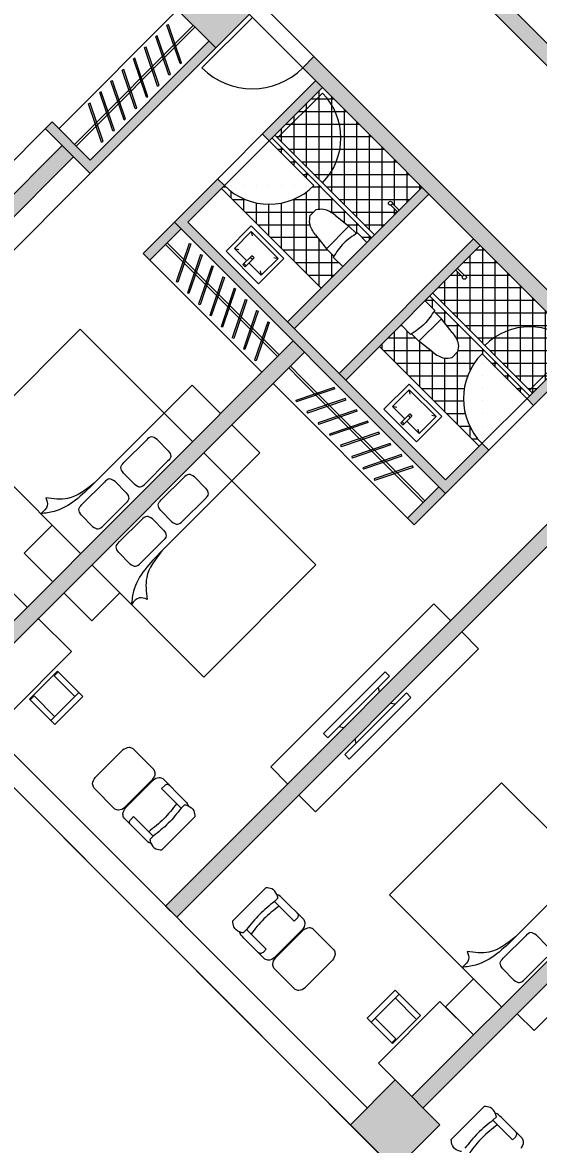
# Model space of a CAD drawing. Header units: metres. Extents: x -302 to 587, y -65 to 94.
# Drawn here: x 558.83 to 565.34, y 36.72 to 50.87 of the extents above; entities that cross this region are included whole.
import ezdxf

# ---------------------------------------------------------------- set-up
doc = ezdxf.new("R2010")
doc.units = ezdxf.units.M
doc.linetypes.add('ACAD_ISO03W100', pattern=[30, 12, -18])
doc.layers.get('0').update_dxf_attribs({"lineweight": 9})
for name, color, linetype, lineweight in [('fanghuo', 1, 'Continuous', 9), ('furniture', 3, 'Continuous', 5), ('glass', 5, 'Continuous', 5), ('hatch', 212, 'ACAD_ISO03W100', 5), ('ProfileEdges', 7, 'Continuous', 9), ('PUB_TEXT', 7, 'Continuous', 9), ('stair', 30, 'Continuous', 9), ('zhuwang', 2, 'Continuous', 13)]:
    doc.layers.add(name, color=color, linetype=linetype, lineweight=lineweight)
doc.dimstyles.new('myyyy', dxfattribs={"dimtxt": 1, "dimasz": 0.18, "dimexe": 0.18, "dimexo": 0.0625, "dimgap": 0.09, "dimtad": 0, "dimtoh": 1, "dimdec": 3, "dimrnd": 0.001, "dimzin": 0, "dimdsep": 46, "dimtxsty": 'Standard', "dimcen": 0.09, "dimadec": 0, "dimazin": 0, "dimtfac": 1, "dimtdec": 3, "dimtofl": 0, "dimtmove": 0, "dimatfit": 3, "dimfxl": 1, "dimtolj": 1, "dimtzin": 0, "dimarcsym": 0})

# ---------------------------------------------------------------- blocks, each defined once
blk = doc.blocks.new('*D136')
at = {"layer": 'Defpoints', "color": 0, "ltscale": 3, "transparency": 16777216}
for p in [(529.567, 68.96), (552.214, 68.96), (578.214, 26.14)]:
    blk.add_point(p, dxfattribs=at)
at = {"layer": 'PUB_TEXT', "color": 0, "lineweight": -2, "ltscale": 3, "transparency": 16777216}
for p, q in [((552.151, 68.96), (529.387, 68.96)), ((529.567, 68.78), (529.567, 50.056)), ((529.567, 26.32), (529.567, 45.043)), ((578.151, 26.14), (529.387, 26.14))]:
    blk.add_line(p, q, dxfattribs=at)
at = {"layer": 'PUB_TEXT', "color": 0, "ltscale": 3, "transparency": 16777216}
for points in [[(529.537, 68.78), (529.597, 68.78), (529.567, 68.96)], [(529.537, 26.32), (529.597, 26.32), (529.567, 26.14)]]:
    blk.add_solid(points, dxfattribs=at)
at = {"layer": 'PUB_TEXT', "color": 0, "ltscale": 3, "transparency": 16777216, "insert": (529.567, 47.55), "char_height": 1, "attachment_point": 5, "rotation": 90}
blk.add_mtext('\\A1;42.820', dxfattribs=at)
blk = doc.blocks.new('*D140')
at = {"layer": 'Defpoints', "color": 0, "ltscale": 3, "transparency": 16777216}
for p in [(543.814, 56.106), (586.614, 26.16), (586.614, 11.149)]:
    blk.add_point(p, dxfattribs=at)
at = {"layer": 'PUB_TEXT', "color": 0, "lineweight": -2, "ltscale": 3, "transparency": 16777216}
for p, q in [((543.814, 56.043), (543.814, 10.969)), ((586.614, 26.097), (586.614, 10.969)), ((543.994, 11.149), (562.79, 11.149)), ((586.434, 11.149), (567.637, 11.149))]:
    blk.add_line(p, q, dxfattribs=at)
at = {"layer": 'PUB_TEXT', "color": 0, "ltscale": 3, "transparency": 16777216}
for points in [[(543.994, 11.179), (543.994, 11.119), (543.814, 11.149)], [(586.434, 11.179), (586.434, 11.119), (586.614, 11.149)]]:
    blk.add_solid(points, dxfattribs=at)
at = {"layer": 'PUB_TEXT', "color": 0, "ltscale": 3, "transparency": 16777216, "insert": (565.214, 11.149), "char_height": 1, "attachment_point": 5}
blk.add_mtext('\\A1;42.800', dxfattribs=at)

msp = doc.modelspace()

# ---------------------------------------------------------------- hatches: boundary and pattern name
at = {"layer": 'hatch', "ltscale": 0.05}
h = msp.add_hatch(color=256, dxfattribs=at)
h.dxf.hatch_style = 1
h.paths.add_polyline_path([(568.6136, 51.9733), (564.1212, 56.4658), (565.2152, 57.5598), (567.2136, 57.5598), (567.2136, 57.7598), (561.4129, 57.7598), (561.0301, 57.377), (561.1715, 57.2356), (561.4958, 57.5598), (562.7443, 57.5598), (564.0292, 56.2749), (563.0807, 55.3264), (563.2221, 55.1849), (564.1706, 56.1335), (568.9082, 51.3959), (566.7869, 49.2745), (562.0493, 54.0121), (562.3736, 54.3364), (562.2322, 54.4778), (561.9079, 54.1536), (559.9987, 56.0628), (560.323, 56.387), (560.1815, 56.5284), (559.7159, 56.0628), (573.7166, 42.062), (574.1823, 42.5277), (574.0408, 42.6692), (573.7166, 42.3449), (571.8074, 44.2541), (572.1316, 44.5783), (571.9902, 44.7198), (571.666, 44.3955), (566.9283, 49.1331), (569.0497, 51.2544), (573.7873, 46.5168), (572.8388, 45.5683), (572.9802, 45.4269), (573.9287, 46.3754), (575.2136, 45.0905), (575.2136, 43.8419), (574.8894, 43.5177), (575.0308, 43.3763), (575.4136, 43.7591), (575.4136, 49.6533), (575.2136, 49.6533), (575.2136, 49.4533), (571.1336, 49.4533), (571.1336, 53.4798), (568.8136, 53.4798), (568.8136, 57.5598), (568.6136, 57.5598)])
h.paths.add_polyline_path([(568.8136, 53.2798), (570.9336, 53.2798), (570.9336, 49.6533), (568.8136, 51.7733)], flags=16)
h.paths.add_polyline_path([(571.3336, 49.2533), (575.2136, 49.2533), (575.2136, 47.5614), (574.1196, 46.4673)], flags=16)
h.paths.add_polyline_path([(563.909, 56.5365), (562.8857, 57.5598), (564.9323, 57.5598)], flags=16)
h.paths.add_polyline_path([(575.2136, 47.2785), (575.2136, 45.2319), (574.1903, 46.2552)], flags=16)
h = msp.add_hatch(color=256, dxfattribs=at)
h.dxf.hatch_style = 1
h.paths.add_polyline_path([(561.2682, 51.682), (560.7026, 51.1163), (561.2682, 50.5506), (561.8339, 51.1163)])
h = msp.add_hatch(color=256, dxfattribs=at)
h.dxf.hatch_style = 1
h.paths.add_polyline_path([(559.2035, 49.6172), (559.1186, 49.5324), (559.6843, 48.9667), (561.2682, 50.5506), (561.1834, 50.6355), (559.6843, 49.1364)])
h = msp.add_hatch(color=256, dxfattribs=at)
h.dxf.hatch_style = 1
h.paths.add_polyline_path([(562.5091, 50.4412), (562.3676, 50.2997), (566.0092, 46.6581), (566.1507, 46.7996)])
h = msp.add_hatch(color=256, dxfattribs=at)
h.dxf.hatch_style = 1
h.paths.add_polyline_path([(562.6151, 50.0522), (562.5303, 50.1371), (561.8585, 49.4653), (561.9434, 49.3805)])
h = msp.add_hatch(dxfattribs=at)
h.set_pattern_fill('NET', color=256, scale=0.05)
h.set_pattern_definition([(0, (469.70644, -297.11858), (0, 0.15875), []), (90, (469.70644, -297.11858), (-0.15875, 1e-17), [])])
edge = h.paths.add_edge_path()
edge.add_line((562.6682, 48.0193), (562.5303, 48.1926))
edge.add_spline(control_points=[(562.5303, 48.1926), (562.4961, 48.2397), (562.4418, 48.3146), (562.4573, 48.4035), (562.4631, 48.4365)], knot_values=[0, 0, 0, 0, 0.1647883, 0.2622216, 0.2622216, 0.2622216, 0.2622216], degree=3, periodic=0)
edge.add_line((562.4631, 48.4365), (562.5338, 48.5072))
edge.add_spline(control_points=[(562.5338, 48.5072), (562.5668, 48.513), (562.6557, 48.5285), (562.7306, 48.4742), (562.7778, 48.44)], knot_values=[0, 0, 0, 0, 0.0974334, 0.2622216, 0.2622216, 0.2622216, 0.2622216], degree=3, periodic=0)
edge.add_line((562.7778, 48.44), (562.951, 48.3022))
edge.add_line((562.951, 48.3022), (563.0442, 48.2089))
edge.add_spline(control_points=[(563.0442, 48.2089), (563.0485, 48.2117), (563.0528, 48.2145), (563.0571, 48.2173)], knot_values=[0, 0, 0, 0, 0.0151453, 0.0151453, 0.0151453, 0.0151453], degree=3, periodic=0)
edge.add_line((563.0571, 48.2173), (563.1773, 48.0971))
edge.add_line((563.1773, 48.0971), (563.2374, 48.1572))
edge.add_line((563.2374, 48.1572), (561.9787, 49.4159))
edge.add_line((561.9787, 49.4159), (561.9434, 49.3805))
edge.add_line((561.9434, 49.3805), (562.5091, 48.8148))
edge.add_arc((561.9434, 49.3805), 0.8, 225, 315, ccw=False)
edge.add_line((561.3777, 48.8148), (561.3423, 48.7795))
edge.add_line((561.3423, 48.7795), (562.601, 47.5208))
edge.add_line((562.601, 47.5208), (562.8732, 47.793))
edge.add_line((562.8732, 47.793), (562.753, 47.9132))
edge.add_spline(control_points=[(562.753, 47.9132), (562.7558, 47.9175), (562.7586, 47.9218), (562.7614, 47.9261)], knot_values=[0.4190205, 0.4190205, 0.4190205, 0.4190205, 0.4341659, 0.4341659, 0.4341659, 0.4341659], degree=3, periodic=0)
edge.add_line((562.7614, 47.9261), (562.6682, 48.0193))
h.paths.add_polyline_path([(563.8738, 48.7936), (562.6151, 50.0522), (562.0141, 49.4512), (562.0494, 49.4159), (562.6151, 49.9815, -0.4142136), (562.6151, 48.8502), (563.2727, 48.1926), (563.5626, 48.4825), (563.4778, 48.5673, -0.456412), (563.4493, 48.5921, -1.0735899), (563.499, 48.5885), (563.5839, 48.5037)])
h.paths.add_polyline_path([(562.6151, 49.9815), (562.0494, 49.4159), (562.6151, 48.8502, 0.4142136)], flags=17)
h.paths.add_polyline_path([(564.6092, 48.0582), (564.3192, 47.7683), (564.4041, 47.6834, -0.456412), (564.4326, 47.6587, -1.0735899), (564.3829, 47.6622), (564.298, 47.7471), (564.0081, 47.4572), (564.6657, 46.7996, -0.4142136), (565.7971, 46.7996), (565.2314, 46.2339), (565.2668, 46.1985), (565.8678, 46.7996)])
h.paths.add_polyline_path([(565.7971, 46.7996, 0.4142136), (564.6657, 46.7996), (565.2314, 46.2339)], flags=17)
edge = h.paths.add_edge_path()
edge.add_line((564.6304, 46.6935), (565.1961, 46.1278))
edge.add_line((565.1961, 46.1278), (565.2314, 46.1632))
edge.add_line((565.2314, 46.1632), (563.9728, 47.4218))
edge.add_line((563.9728, 47.4218), (563.9127, 47.3617))
edge.add_line((563.9127, 47.3617), (564.0329, 47.2415))
edge.add_spline(control_points=[(564.0329, 47.2415), (564.0301, 47.2372), (564.0273, 47.2329), (564.0245, 47.2287)], knot_values=[0, 0, 0, 0, 0.0151453, 0.0151453, 0.0151453, 0.0151453], degree=3, periodic=0)
edge.add_line((564.0245, 47.2287), (564.1177, 47.1354))
edge.add_line((564.1177, 47.1354), (564.2556, 46.9622))
edge.add_spline(control_points=[(564.2556, 46.9622), (564.2897, 46.9151), (564.3441, 46.8401), (564.3285, 46.7513), (564.3228, 46.7182)], knot_values=[0, 0, 0, 0, 0.1647883, 0.2622216, 0.2622216, 0.2622216, 0.2622216], degree=3, periodic=0)
edge.add_line((564.3228, 46.7182), (564.2521, 46.6475))
edge.add_spline(control_points=[(564.2521, 46.6475), (564.2191, 46.6418), (564.1302, 46.6262), (564.0552, 46.6806), (564.0081, 46.7147)], knot_values=[0, 0, 0, 0, 0.0974334, 0.2622216, 0.2622216, 0.2622216, 0.2622216], degree=3, periodic=0)
edge.add_line((564.0081, 46.7147), (563.8349, 46.8526))
edge.add_line((563.8349, 46.8526), (563.7416, 46.9458))
edge.add_spline(control_points=[(563.7416, 46.9458), (563.7374, 46.943), (563.7331, 46.9402), (563.7288, 46.9374)], knot_values=[0.4190205, 0.4190205, 0.4190205, 0.4190205, 0.4341659, 0.4341659, 0.4341659, 0.4341659], degree=3, periodic=0)
edge.add_line((563.7288, 46.9374), (563.6086, 47.0576))
edge.add_line((563.6086, 47.0576), (563.3364, 46.7854))
edge.add_line((563.3364, 46.7854), (564.595, 45.5268))
edge.add_line((564.595, 45.5268), (564.6304, 45.5621))
edge.add_arc((565.1961, 46.1278), 0.8, 135, 225, ccw=False)
h = msp.add_hatch(color=256, dxfattribs=at)
h.dxf.hatch_style = 1
h.paths.add_polyline_path([(559.4722, 49.1788), (559.3308, 49.3202), (555.5407, 45.5301), (555.6821, 45.3887)])
h = msp.add_hatch(color=256, dxfattribs=at)
h.dxf.hatch_style = 1
h.paths.add_polyline_path([(561.3777, 48.8148), (561.2928, 48.8997), (560.7484, 48.3552), (564.1708, 44.9328), (564.7152, 45.4773), (564.6304, 45.5621), (564.1708, 45.1025), (560.9181, 48.3552)])
h = msp.add_hatch(color=256, dxfattribs=at)
h.dxf.hatch_style = 1
h.paths.add_polyline_path([(563.9586, 48.7087), (563.8738, 48.7936), (562.1767, 47.0965), (562.2616, 47.0117)])
h = msp.add_hatch(color=256, dxfattribs=at)
h.dxf.hatch_style = 1
h.paths.add_polyline_path([(560.8332, 48.2703), (560.7484, 48.3552), (560.3524, 47.9592), (560.4372, 47.8744)])
h = msp.add_hatch(color=256, dxfattribs=at)
h.dxf.hatch_style = 1
h.paths.add_polyline_path([(564.6092, 48.0582), (564.5243, 48.1431), (562.8273, 46.446), (562.9121, 46.3611)])
h = msp.add_hatch(color=256, dxfattribs=at)
h.dxf.hatch_style = 1
h.paths.add_polyline_path([(562.3888, 46.7147), (562.2474, 46.8561), (557.8775, 42.4862), (558.0189, 42.3448)])
h = msp.add_hatch(color=256, dxfattribs=at)
h.dxf.hatch_style = 1
h.paths.add_polyline_path([(565.9527, 46.7147), (565.8678, 46.7996), (565.1961, 46.1278), (565.2809, 46.043)])
h = msp.add_hatch(color=256, dxfattribs=at)
h.dxf.hatch_style = 1
h.paths.add_polyline_path([(566.9285, 45.7389), (566.7871, 45.8803), (560.6352, 39.7285), (560.7766, 39.5871)])
h = msp.add_hatch(color=256, dxfattribs=at)
h.dxf.hatch_style = 1
h.paths.add_polyline_path([(564.1708, 44.9328), (564.0859, 45.0176), (563.6899, 44.6217), (563.7748, 44.5368)])
h = msp.add_hatch(color=256, dxfattribs=at)
h.dxf.hatch_style = 1
h.paths.add_polyline_path([(567.48, 40.775), (567.3386, 40.9164), (563.7465, 37.3243), (563.8879, 37.1829)])
h = msp.add_hatch(color=256, dxfattribs=at)
h.dxf.hatch_style = 1
h.paths.add_polyline_path([(564.1, 36.9708), (563.5344, 37.5365), (562.9687, 36.9708), (563.5344, 36.4051)])

# ---------------------------------------------------------------- linework, layer by layer
at = {"ltscale": 0.05}
for p, q in [((561.1834, 50.6355), (559.6843, 49.1364)), ((561.2682, 50.5506), (559.6843, 48.9667)), ((562.3676, 50.2997), (562.5091, 50.4412)), ((560.7484, 48.3552), (562.5303, 50.1371)), ((560.9181, 48.3552), (562.6151, 50.0522)), ((559.6843, 49.1364), (559.2035, 49.6172)), ((559.6843, 48.9667), (559.1186, 49.5324)), ((561.9434, 49.3805), (561.8585, 49.4653)), ((561.9787, 49.4159), (563.2374, 48.1572)), ((562.0141, 49.4512), (563.2727, 48.1926)), ((555.5407, 45.5301), (559.3308, 49.3202)), ((559.4722, 49.1788), (555.6821, 45.3887)), ((559.6843, 48.9667), (557.0822, 46.3645)), ((561.3777, 48.8148), (561.2928, 48.8997)), ((562.1767, 47.0965), (563.8738, 48.7936)), ((562.2616, 47.0117), (563.9586, 48.7087)), ((560.7484, 48.3552), (560.3524, 47.9592)), ((560.8332, 48.2703), (560.4372, 47.8744)), ((564.1708, 44.9328), (560.7484, 48.3552)), ((564.1708, 45.1025), (560.9181, 48.3552)), ((562.8273, 46.446), (564.5243, 48.1431)), ((562.9121, 46.3611), (564.6092, 48.0582)), ((565.2314, 46.1632), (563.9728, 47.4218)), ((565.2668, 46.1985), (564.0081, 47.4572)), ((562.2474, 46.8561), (557.8775, 42.4862)), ((562.3888, 46.7147), (558.0189, 42.3448)), ((564.1708, 45.1025), (565.8678, 46.7996)), ((564.1708, 44.9328), (565.9527, 46.7147)), ((565.1961, 46.1278), (565.2809, 46.043)), ((566.7871, 45.8803), (560.6352, 39.7285)), ((566.9285, 45.7389), (560.7766, 39.5871)), ((564.6304, 45.5621), (564.7152, 45.4773)), ((564.0859, 45.0176), (563.6899, 44.6217)), ((564.1708, 44.9328), (563.7748, 44.5368)), ((567.3386, 40.9164), (563.7465, 37.3243)), ((563.8879, 37.1829), (567.48, 40.775)), ((560.7766, 39.5871), (560.6352, 39.7285))]:
    msp.add_line(p, q, dxfattribs=at)
msp.add_line((562.9687, 36.9708), (555.3285, 44.6109))
at = {"layer": 'fanghuo', "ltscale": 3}
msp.add_line((543.8136, 56.1258), (573.7796, 26.1598), dxfattribs=at)
at = {"layer": 'furniture', "ltscale": 0.05}
for p, q in [((560.7874, 51.0314), (559.2883, 49.5324)), ((560.9854, 50.8334), (559.4863, 49.3344)), ((561.0066, 50.8122), (559.5075, 49.3132)), ((560.6727, 50.8442), (560.6537, 50.8379)), ((560.8187, 50.3527), (560.6537, 50.8379)), ((560.8377, 50.3591), (560.6727, 50.8442)), ((560.5312, 50.7028), (560.5123, 50.6965)), ((560.6773, 50.2113), (560.5123, 50.6965)), ((560.6963, 50.2177), (560.5312, 50.7028)), ((560.3898, 50.5614), (560.3708, 50.5551)), ((560.5359, 50.0699), (560.3708, 50.5551)), ((560.5549, 50.0762), (560.3898, 50.5614)), ((560.2484, 50.42), (560.2294, 50.4137)), ((560.3945, 49.9285), (560.2294, 50.4137)), ((560.4135, 49.9348), (560.2484, 50.42)), ((560.107, 50.2786), (560.088, 50.2722)), ((560.2531, 49.7871), (560.088, 50.2722)), ((560.272, 49.7934), (560.107, 50.2786)), ((560.8187, 50.3527), (560.8377, 50.3591)), ((559.9655, 50.1371), (559.9466, 50.1308)), ((560.1116, 49.6456), (559.9466, 50.1308)), ((560.1306, 49.652), (559.9655, 50.1371)), ((560.6773, 50.2113), (560.6963, 50.2177)), ((559.8241, 49.9957), (559.8052, 49.9894)), ((559.9702, 49.5042), (559.8052, 49.9894)), ((559.9892, 49.5105), (559.8241, 49.9957)), ((560.5359, 50.0699), (560.5549, 50.0762)), ((559.6827, 49.8543), (559.6637, 49.848)), ((559.8288, 49.3628), (559.6637, 49.848)), ((559.8478, 49.3691), (559.6827, 49.8543)), ((560.3945, 49.9285), (560.4135, 49.9348)), ((560.2531, 49.7871), (560.272, 49.7934)), ((559.2035, 49.6172), (556.5165, 46.9302)), ((560.1116, 49.6456), (560.1306, 49.652)), ((559.9702, 49.5042), (559.9892, 49.5105)), ((559.8288, 49.3628), (559.8478, 49.3691)), ((561.3423, 48.7795), (562.601, 47.5208)), ((563.5626, 48.4825), (563.4778, 48.5673)), ((563.5839, 48.5037), (563.499, 48.5885)), ((562.4631, 48.4365), (562.5338, 48.5072)), ((562.7778, 48.44), (562.951, 48.3022)), ((561.7171, 48.3057), (561.3989, 47.9875)), ((561.7171, 48.3057), (562.1272, 47.8956)), ((562.6682, 48.0193), (562.951, 48.3022)), ((562.951, 48.3022), (563.0442, 48.2089)), ((561.7171, 48.235), (561.505, 48.0229)), ((561.7171, 48.235), (562.0565, 47.8956)), ((561.7171, 48.235), (561.7298, 48.1798)), ((562.5303, 48.1926), (562.6682, 48.0193)), ((563.0571, 48.2173), (563.1773, 48.0971)), ((562.0494, 46.6581), (560.6352, 48.0723)), ((562.0706, 46.6793), (560.6564, 48.0936)), ((560.9353, 48.0864), (560.7702, 47.6012)), ((560.9542, 48.08), (560.7892, 47.5949)), ((560.9353, 48.0864), (560.9542, 48.08)), ((561.3989, 47.9875), (561.809, 47.5774)), ((561.505, 48.0229), (561.6605, 47.8673)), ((561.505, 48.0229), (561.5601, 48.0101)), ((562.6682, 48.0193), (562.7614, 47.9261)), ((561.8514, 46.4601), (560.3524, 47.9592)), ((561.0767, 47.9449), (560.9116, 47.4598)), ((561.0957, 47.9386), (560.9306, 47.4534)), ((561.0767, 47.9449), (561.0957, 47.9386)), ((561.7242, 47.9309), (561.611, 47.8178)), ((561.7525, 47.9026), (561.6393, 47.7895)), ((561.6888, 47.839), (561.8444, 47.6834)), ((561.7312, 47.8814), (561.703, 47.9097)), ((561.7525, 47.9026), (561.7242, 47.9309)), ((561.809, 47.5774), (562.1272, 47.8956)), ((562.0565, 47.8956), (561.8444, 47.6834)), ((562.0014, 47.9083), (562.0565, 47.8956)), ((562.753, 47.9132), (562.8732, 47.793)), ((561.2181, 47.8035), (561.053, 47.3183)), ((561.2371, 47.7972), (561.072, 47.312)), ((561.2181, 47.8035), (561.2371, 47.7972)), ((561.6393, 47.7895), (561.611, 47.8178)), ((561.6535, 47.8036), (561.6252, 47.8319)), ((561.8316, 47.7386), (561.8444, 47.6834)), ((564.298, 47.7471), (564.3829, 47.6622)), ((564.3192, 47.7683), (564.4041, 47.6834)), ((560.7892, 47.5949), (560.7702, 47.6012)), ((561.3595, 47.6621), (561.1945, 47.1769)), ((561.3785, 47.6558), (561.2134, 47.1706)), ((561.3595, 47.6621), (561.3785, 47.6558)), ((560.9306, 47.4534), (560.9116, 47.4598)), ((561.5009, 47.5207), (561.3359, 47.0355)), ((561.5199, 47.5143), (561.3549, 47.0292)), ((561.5009, 47.5207), (561.5199, 47.5143)), ((561.072, 47.312), (561.053, 47.3183)), ((561.6424, 47.3792), (561.4773, 46.8941)), ((561.6613, 47.3729), (561.4963, 46.8878)), ((561.6424, 47.3792), (561.6613, 47.3729)), ((564.0329, 47.2415), (563.9127, 47.3617)), ((561.2134, 47.1706), (561.1945, 47.1769)), ((561.7838, 47.2378), (561.6187, 46.7527)), ((561.8028, 47.2315), (561.6377, 46.7463)), ((561.7838, 47.2378), (561.8028, 47.2315)), ((563.8349, 46.8526), (564.1177, 47.1354)), ((564.1177, 47.1354), (564.0245, 47.2287)), ((564.2556, 46.9622), (564.1177, 47.1354)), ((559.559, 47.006), (558.1448, 45.5917)), ((559.559, 47.006), (560.9732, 45.5917)), ((561.3549, 47.0292), (561.3359, 47.0355)), ((561.9252, 47.0964), (561.7601, 46.6112)), ((561.9442, 47.0901), (561.7791, 46.6049)), ((561.9252, 47.0964), (561.9442, 47.0901)), ((563.7288, 46.9374), (563.6086, 47.0576)), ((561.4963, 46.8878), (561.4773, 46.8941)), ((563.8349, 46.8526), (563.7416, 46.9458)), ((564.0081, 46.7147), (563.8349, 46.8526)), ((561.6377, 46.7463), (561.6187, 46.7527)), ((564.595, 45.5268), (563.3364, 46.7854)), ((564.2521, 46.6475), (564.3228, 46.7182)), ((561.7791, 46.6049), (561.7601, 46.6112)), ((562.3323, 46.3753), (562.1909, 46.5167)), ((562.3535, 46.3965), (562.2121, 46.5379)), ((560.9732, 46.2988), (560.2661, 45.5917)), ((560.9732, 46.2988), (561.3267, 45.9453)), ((561.9929, 46.3187), (563.7748, 44.5368)), ((562.3323, 46.3753), (563.7465, 44.9611)), ((562.3535, 46.3965), (563.7677, 44.9823)), ((563.3929, 45.9935), (563.7111, 46.3117)), ((564.1213, 45.9015), (563.7111, 46.3117)), ((562.7642, 46.27), (562.2791, 46.105)), ((562.7706, 46.2511), (562.2854, 46.086)), ((562.7706, 46.2511), (562.7642, 46.27)), ((563.7111, 46.2409), (563.499, 46.0288)), ((564.0505, 45.9015), (563.7111, 46.2409)), ((563.7239, 46.1858), (563.7111, 46.2409)), ((562.2791, 46.105), (562.2854, 46.086)), ((562.9056, 46.1286), (562.4205, 45.9636)), ((562.912, 46.1096), (562.4268, 45.9446)), ((562.912, 46.1096), (562.9056, 46.1286)), ((563.6546, 45.8732), (563.499, 46.0288)), ((563.5542, 46.0161), (563.499, 46.0288)), ((562.4205, 45.9636), (562.4268, 45.9446)), ((563.0471, 45.9872), (562.5619, 45.8221)), ((563.0534, 45.9682), (562.5682, 45.8032)), ((563.0534, 45.9682), (563.0471, 45.9872)), ((563.8031, 45.5833), (563.3929, 45.9935)), ((563.7182, 45.9369), (563.6051, 45.8237)), ((563.7465, 45.9086), (563.6334, 45.7955)), ((563.697, 45.9157), (563.7253, 45.8874)), ((563.7182, 45.9369), (563.7465, 45.9086)), ((564.1213, 45.9015), (563.8031, 45.5833)), ((564.0505, 45.9015), (563.8384, 45.6894)), ((564.0505, 45.9015), (563.9954, 45.9143)), ((561.8266, 45.4454), (561.4731, 45.7989)), ((562.5619, 45.8221), (562.5682, 45.8032)), ((563.1885, 45.8458), (562.7033, 45.6807)), ((563.1948, 45.8268), (562.7096, 45.6617)), ((563.1948, 45.8268), (563.1885, 45.8458)), ((563.6051, 45.8237), (563.6334, 45.7955)), ((563.6192, 45.8379), (563.6475, 45.8096)), ((563.8384, 45.6894), (563.6829, 45.845)), ((563.8384, 45.6894), (563.8257, 45.7446)), ((558.1448, 45.5917), (559.559, 44.1775)), ((560.2661, 45.5917), (559.7357, 45.0614)), ((560.1105, 45.323), (560.3934, 45.6059)), ((560.5277, 45.613), (560.6691, 45.4715)), ((562.7033, 45.6807), (562.7096, 45.6617)), ((563.3299, 45.7044), (562.8447, 45.5393)), ((563.3362, 45.6854), (562.8511, 45.5203)), ((563.3362, 45.6854), (563.3299, 45.7044)), ((562.5337, 44.0312), (561.1195, 45.4454)), ((561.8266, 45.4454), (561.1195, 44.7383)), ((562.8447, 45.5393), (562.8511, 45.5203)), ((563.4713, 45.5629), (562.9862, 45.3979)), ((563.4777, 45.544), (562.9925, 45.3789)), ((563.4777, 45.544), (563.4713, 45.5629)), ((560.6621, 45.3372), (560.3792, 45.0543)), ((562.9862, 45.3979), (562.9925, 45.3789)), ((563.6128, 45.4215), (563.1276, 45.2564)), ((563.6191, 45.4025), (563.1339, 45.2375)), ((563.6191, 45.4025), (563.6128, 45.4215)), ((560.2449, 45.0473), (560.1034, 45.1887)), ((563.1276, 45.2564), (563.1339, 45.2375)), ((563.7542, 45.2801), (563.269, 45.115)), ((563.7605, 45.2611), (563.2753, 45.0961)), ((563.7605, 45.2611), (563.7542, 45.2801)), ((559.5802, 44.7927), (559.863, 45.0756)), ((559.9974, 45.0826), (560.1388, 44.9412)), ((560.865, 45.1343), (560.5821, 44.8514)), ((561.1407, 44.9999), (560.9993, 45.1413)), ((563.269, 45.115), (563.2753, 45.0961)), ((560.8508, 44.5827), (561.1337, 44.8656)), ((563.8879, 44.8197), (563.7465, 44.9611)), ((563.9091, 44.8409), (563.7677, 44.9823)), ((560.1317, 44.8069), (559.8489, 44.524)), ((561.1195, 44.7383), (560.5892, 44.208)), ((559.7145, 44.5169), (559.5731, 44.6584)), ((560.3346, 44.6039), (560.0518, 44.3211)), ((560.6104, 44.4696), (560.469, 44.611)), ((560.5751, 44.7171), (560.7165, 44.5756)), ((559.2054, 44.5311), (558.8519, 44.1775)), ((560.3205, 44.0524), (560.6033, 44.3352)), ((558.8519, 44.1775), (559.2054, 43.824)), ((560.0447, 44.1867), (560.1862, 44.0453)), ((561.1195, 42.617), (559.7053, 44.0312)), ((562.5337, 44.0312), (561.1195, 42.617)), ((558.4644, 43.9216), (558.8887, 43.4974)), ((559.7053, 43.3241), (559.3518, 43.6776)), ((560.0589, 43.6776), (559.7053, 43.3241)), ((564.0223, 43.5398), (561.9646, 41.4821)), ((564.0223, 43.5398), (564.2344, 43.3277)), ((559.4494, 42.9366), (559.0252, 43.3609)), ((564.5879, 42.9741), (564.3758, 43.1862)), ((559.4494, 42.9366), (558.6716, 42.1588)), ((564.5879, 42.9741), (562.5303, 40.9164)), ((559.2726, 42.6891), (558.9191, 42.3356)), ((559.2797, 42.6821), (559.2302, 42.6326)), ((559.4918, 42.3709), (559.2302, 42.6326)), ((559.5908, 42.3709), (559.2726, 42.6891)), ((563.4071, 42.6842), (562.6293, 41.9064)), ((563.4636, 42.6276), (562.6858, 41.8498)), ((563.4071, 42.6842), (563.4636, 42.6276)), ((563.3216, 42.4869), (563.3329, 42.4261)), ((559.2373, 42.0174), (558.9191, 42.3356)), ((558.9262, 42.3285), (558.9757, 42.378)), ((559.2373, 42.1164), (558.9757, 42.378)), ((559.5413, 42.4204), (559.1878, 42.0669)), ((559.5908, 42.3709), (559.2373, 42.0174)), ((563.6758, 42.4155), (562.898, 41.6377)), ((563.7323, 42.3589), (562.9545, 41.5811)), ((563.7323, 42.3589), (563.6758, 42.4155)), ((563.535, 42.2734), (563.4743, 42.2847)), ((562.6293, 41.9064), (562.6858, 41.8498)), ((562.8266, 41.9919), (562.8873, 41.9806)), ((563.04, 41.7784), (563.0287, 41.8392)), ((559.7482, 41.3493), (560.0933, 41.6943)), ((560.2248, 41.7127), (560.4865, 41.4511)), ((562.9545, 41.5811), (562.898, 41.6377)), ((561.9646, 41.4821), (562.1767, 41.27)), ((560.6067, 41.3309), (560.8683, 41.0693)), ((559.9915, 40.9561), (559.7298, 41.2178)), ((560.123, 40.9745), (560.468, 41.3196)), ((560.1301, 40.9675), (560.4751, 41.3125)), ((560.5854, 41.2107), (560.6208, 41.2461)), ((560.5854, 41.2107), (560.8329, 40.9632)), ((564.8779, 41.2841), (563.4636, 39.8699)), ((564.8779, 41.2841), (566.2921, 39.8699)), ((562.5303, 40.9164), (562.3181, 41.1286)), ((560.8754, 41.0056), (560.8329, 40.9632)), ((560.3733, 40.5743), (560.1117, 40.8359)), ((560.1965, 40.8218), (560.2319, 40.8571)), ((560.4794, 40.6097), (560.2319, 40.8571)), ((561.0059, 40.8534), (560.5892, 40.4367)), ((567.777, 40.6477), (565.288, 38.1587)), ((560.4794, 40.6097), (560.4369, 40.5672)), ((561.9015, 39.9578), (561.4848, 39.5411)), ((562.0538, 39.8272), (562.0114, 39.7848)), ((562.2589, 39.5373), (562.0114, 39.7848)), ((562.3791, 39.5585), (562.1174, 39.8201)), ((563.4636, 39.8699), (564.8779, 38.4557)), ((565.585, 39.8699), (565.0546, 39.3396)), ((562.2589, 39.5373), (562.2942, 39.5726)), ((561.6578, 39.4312), (561.6154, 39.3888)), ((561.6578, 39.4312), (561.9053, 39.1837)), ((562.0156, 39.0819), (562.3607, 39.427)), ((562.0227, 39.0749), (562.3677, 39.4199)), ((562.7609, 39.1767), (562.4993, 39.4383)), ((564.8991, 39.0709), (565.1819, 39.3537)), ((565.3163, 39.3608), (565.4577, 39.2194)), ((561.6224, 39.3252), (561.8841, 39.0635)), ((561.8699, 39.1484), (561.9053, 39.1837)), ((565.4506, 39.085), (565.1678, 38.8022)), ((562.0043, 38.9433), (562.2659, 38.6817)), ((562.3975, 38.7001), (562.7425, 39.0451)), ((565.0334, 38.7951), (564.892, 38.9365)), ((564.5243, 38.8092), (564.1708, 38.4557)), ((563.5344, 38.6678), (563.1808, 38.3143)), ((563.5344, 38.6678), (563.8526, 38.3496)), ((563.5839, 38.6183), (563.2303, 38.2648)), ((564.1, 38.5264), (563.3222, 37.7486)), ((563.5344, 38.5688), (563.796, 38.3072)), ((564.1, 38.5264), (564.5243, 38.1021)), ((564.1708, 38.4557), (564.5243, 38.1021)), ((565.288, 38.1587), (565.0759, 38.3708)), ((563.1808, 38.3143), (563.499, 37.9961)), ((563.2798, 38.3143), (563.5414, 38.0526)), ((563.8526, 38.3496), (563.499, 37.9961)), ((563.4919, 38.0031), (563.5414, 38.0526)), ((563.3222, 37.7486), (563.7465, 37.3243)), ((564.6592, 37.2001), (564.2425, 36.7833)), ((564.8115, 37.0695), (564.7691, 37.0271)), ((565.0166, 36.7796), (564.7691, 37.0271)), ((565.1368, 36.8008), (564.8751, 37.0624)), ((565.0166, 36.7796), (565.0519, 36.8149))]:
    msp.add_line(p, q, dxfattribs=at)
for centre in [(563.4743, 48.5921), (564.4076, 47.6587)]:
    msp.add_circle(centre, 0.025, dxfattribs=at)
for points in [[(562.5303, 48.1926), (562.4554, 48.3394), (562.4631, 48.4365)], [(562.7778, 48.44), (562.6309, 48.5149), (562.5338, 48.5072)], [(563.0571, 48.2173), (562.8838, 48.0865), (562.753, 47.9132)], [(564.0329, 47.2415), (563.9021, 47.0683), (563.7288, 46.9374)], [(564.2556, 46.9622), (564.3304, 46.8154), (564.3228, 46.7182)], [(564.0081, 46.7147), (564.1549, 46.6399), (564.2521, 46.6475)], [(560.5277, 45.613), (560.4563, 45.6448), (560.3934, 45.6059)], [(560.6691, 45.4715), (560.7009, 45.4001), (560.6621, 45.3372)], [(560.1034, 45.1887), (560.0716, 45.2601), (560.1105, 45.323)], [(560.9993, 45.1413), (560.9279, 45.1731), (560.865, 45.1343)], [(559.7357, 45.0614), (559.2292, 44.7052), (559.0595, 44.677)], [(559.7357, 45.0614), (559.3992, 44.8698), (559.1241, 44.8756)], [(559.9974, 45.0826), (559.9259, 45.1144), (559.863, 45.0756)], [(560.2449, 45.0473), (560.3163, 45.0155), (560.3792, 45.0543)], [(559.1241, 44.8756), (559.1427, 44.7776), (559.0595, 44.677)], [(560.1388, 44.9412), (560.1706, 44.8698), (560.1317, 44.8069)], [(561.1407, 44.9999), (561.1726, 44.9285), (561.1337, 44.8656)], [(559.5731, 44.6584), (559.5413, 44.7298), (559.5802, 44.7927)], [(560.5751, 44.7171), (560.5433, 44.7885), (560.5821, 44.8514)], [(560.469, 44.611), (560.3976, 44.6428), (560.3346, 44.6039)], [(560.7165, 44.5756), (560.7879, 44.5438), (560.8508, 44.5827)], [(559.7145, 44.5169), (559.786, 44.4851), (559.8489, 44.524)], [(560.6104, 44.4696), (560.6422, 44.3981), (560.6033, 44.3352)], [(560.0447, 44.1867), (560.0129, 44.2582), (560.0518, 44.3211)], [(560.5892, 44.208), (560.233, 43.7014), (560.2047, 43.5317)], [(560.5892, 44.208), (560.3976, 43.8714), (560.4034, 43.5963)], [(560.1862, 44.0453), (560.2576, 44.0135), (560.3205, 44.0524)], [(560.4034, 43.5963), (560.3054, 43.6149), (560.2047, 43.5317)], [(560.2248, 41.7127), (560.1722, 41.7275), (560.0933, 41.6943)], [(559.7298, 41.2178), (559.7151, 41.2703), (559.7482, 41.3493)], [(560.4865, 41.4511), (560.5012, 41.3985), (560.468, 41.3196)], [(560.6067, 41.3309), (560.5541, 41.3456), (560.4751, 41.3125)], [(560.6915, 41.2461), (560.6572, 41.262), (560.6208, 41.2461)], [(559.9915, 40.9561), (560.0441, 40.9414), (560.123, 40.9745)], [(560.1117, 40.8359), (560.097, 40.8885), (560.1301, 40.9675)], [(560.7764, 41.0198), (560.6137, 40.8289), (560.4228, 40.6662)], [(560.8329, 40.9632), (560.6703, 40.7723), (560.4794, 40.6097)], [(560.8754, 41.0056), (560.9227, 40.9926), (560.9919, 40.9287), (561.0059, 40.8534)], [(560.1965, 40.7511), (560.1806, 40.7854), (560.1965, 40.8218)], [(560.4369, 40.5672), (560.45, 40.5198), (560.5139, 40.4506), (560.5892, 40.4367)], [(562.0538, 39.8272), (562.0407, 39.8746), (561.9768, 39.9438), (561.9015, 39.9578)], [(562.0114, 39.7848), (561.8204, 39.6221), (561.6578, 39.4312)], [(562.0679, 39.7282), (561.877, 39.5656), (561.7144, 39.3746)], [(562.2942, 39.6433), (562.3101, 39.609), (562.2942, 39.5726)], [(561.6154, 39.3888), (561.568, 39.4018), (561.4988, 39.4658), (561.4848, 39.5411)], [(562.3791, 39.5585), (562.3938, 39.5059), (562.3607, 39.427)], [(562.4993, 39.4383), (562.4467, 39.453), (562.3677, 39.4199)], [(565.3163, 39.3608), (565.2448, 39.3926), (565.1819, 39.3537)], [(565.0546, 39.3396), (564.5481, 38.9834), (564.3784, 38.9551)], [(565.0546, 39.3396), (564.7181, 39.148), (564.443, 39.1537)], [(561.7992, 39.1484), (561.8335, 39.1324), (561.8699, 39.1484)], [(561.8841, 39.0635), (561.9367, 39.0488), (562.0156, 39.0819)], [(562.0043, 38.9433), (561.9896, 38.9959), (562.0227, 39.0749)], [(562.7609, 39.1767), (562.7756, 39.1241), (562.7425, 39.0451)], [(564.443, 39.1537), (564.4616, 39.0558), (564.3784, 38.9551)], [(564.892, 38.9365), (564.8602, 39.008), (564.8991, 39.0709)], [(565.0334, 38.7951), (565.1049, 38.7633), (565.1678, 38.8022)], [(562.2659, 38.6817), (562.3185, 38.667), (562.3975, 38.7001)], [(564.8115, 37.0695), (564.7985, 37.1169), (564.7345, 37.1861), (564.6592, 37.2001)], [(564.7691, 37.0271), (564.5782, 36.8644), (564.4155, 36.6735)], [(564.8256, 36.9705), (564.6347, 36.8079), (564.4721, 36.6169)], [(565.0519, 36.8856), (565.0678, 36.8513), (565.0519, 36.8149)], [(565.1368, 36.8008), (565.1515, 36.7482), (565.1184, 36.6692)], [(564.3731, 36.6311), (564.3257, 36.6441), (564.2565, 36.7081), (564.2425, 36.7833)]]:
    msp.add_spline(points, degree=3, dxfattribs=at)
for points in [[(560.8683, 41.0693), (560.8908, 41.0455), (560.9133, 41.0217), (560.9206, 40.9934)], [(560.3733, 40.5743), (560.3971, 40.5518), (560.4208, 40.5292), (560.4491, 40.5219)], [(562.1174, 39.8201), (562.0937, 39.8427), (562.0699, 39.8652), (562.0416, 39.8725)], [(561.6224, 39.3252), (561.5999, 39.3489), (561.5774, 39.3727), (561.5701, 39.401)], [(564.8751, 37.0624), (564.8514, 37.0849), (564.8276, 37.1075), (564.7993, 37.1148)]]:
    msp.add_open_spline(points, degree=3, dxfattribs=at)
at = {"layer": 'glass', "ltscale": 0.05}
for p, q in [((561.7312, 50.9361), (561.0948, 50.2997)), ((562.0494, 49.4159), (562.6151, 49.9815)), ((561.9434, 49.3805), (562.5091, 48.8148)), ((565.2314, 46.2339), (565.7971, 46.7996)), ((565.1961, 46.1278), (564.6304, 46.6935))]:
    msp.add_line(p, q, dxfattribs=at)
for centre, radius, start, end in [((561.7312, 50.9361), 0.9, 225, 315), ((562.0494, 49.4159), 0.8, 315, 45), ((561.9434, 49.3805), 0.8, 225, 315), ((565.2314, 46.2339), 0.8, 45, 135), ((565.1961, 46.1278), 0.8, 135, 225)]:
    msp.add_arc(centre, radius, start, end, dxfattribs=at)
at = {"layer": 'ProfileEdges', "ltscale": 0.05}
for p, q in [((561.8339, 51.1163), (569.4741, 43.4762)), ((561.6925, 50.9749), (569.3326, 43.3347)), ((555.5407, 44.823), (563.1808, 37.1829)), ((555.5407, 44.823), (563.1201, 37.2436))]:
    msp.add_line(p, q, dxfattribs=at)
at = {"layer": 'stair'}
for points in [[(575.4136, 57.7598), (575.4136, 43.7591), (573.7166, 42.062), (559.7159, 56.0628), (561.4129, 57.7598), (570.8136, 57.7598), (570.8136, 57.5598), (568.8136, 57.5598), (568.8136, 53.4798), (575.2136, 53.4798), (575.2136, 57.5598), (573.2136, 57.5598), (573.2136, 57.7598), (575.4136, 57.7598)], [(568.9082, 51.3959), (564.1706, 56.1335), (562.0493, 54.0121), (566.7869, 49.2745), (568.9082, 51.3959)]]:
    msp.add_lwpolyline(points, dxfattribs=at)
at = {"layer": 'zhuwang'}
for points in [[(560.7026, 51.1163), (561.2682, 51.682), (561.8339, 51.1163), (561.2682, 50.5506)], [(562.9687, 36.9708), (563.5344, 37.5365), (564.1, 36.9708), (563.5344, 36.4051)]]:
    msp.add_lwpolyline(points, close=True, dxfattribs=at)

# ---------------------------------------------------------------- dimensions: what is measured, and where the dimension line sits
at = {"layer": 'PUB_TEXT', "ltscale": 3}
dim = msp.add_linear_dim(base=(529.5673, 68.9598), p1=(578.2136, 26.1398), p2=(552.2136, 68.9598), angle=270, dimstyle='myyyy', dxfattribs=at)
dim.commit()
dim.dimension.update_dxf_attribs({"geometry": '*D136', "text_midpoint": (529.5673, 47.5498)})
dim = msp.add_linear_dim(base=(586.6136, 11.1491), p1=(543.8136, 56.1058), p2=(586.6136, 26.1598), dimstyle='myyyy', dxfattribs=at)
dim.commit()
dim.dimension.update_dxf_attribs({"geometry": '*D140', "text_midpoint": (565.2136, 11.1491)})

doc.saveas('drawing.dxf')
